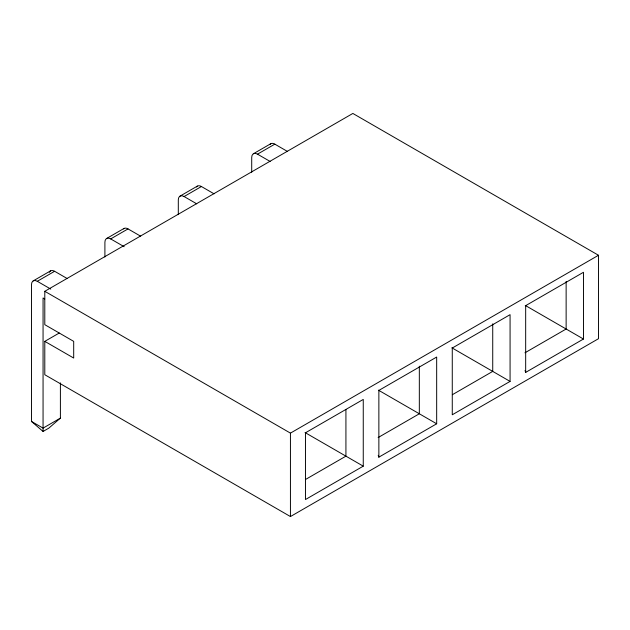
<?xml version="1.0" encoding="UTF-8"?>
<svg xmlns="http://www.w3.org/2000/svg" width="630" height="630" viewBox="0 0 630 630"><rect width="100%" height="100%" fill="white"/><g stroke="black" fill="none" stroke-linecap="round" stroke-linejoin="round"><path stroke-width="0.94" d="M60.401 382.89L60.401 418.115L48.841 428.124L43.06 431.463L31.5 421.454L31.5 284.634A8.174 4.717 60 0 1 37.28 281.295L54.621 271.286L67.268 278.586M33.193 280.893L50.534 270.884M106.596 238.51L123.937 228.501M179.999 196.135L197.34 186.126M253.402 153.751L270.743 143.742M104.903 257.016L104.903 242.251A8.174 4.717 60 0 1 110.683 238.92L128.024 228.91L140.671 236.211M178.306 214.641L178.306 199.875A8.174 4.717 60 0 1 184.086 196.536L201.427 186.527L214.074 193.827M251.709 172.258L251.709 157.5A8.174 4.717 60 0 1 257.489 154.161L274.83 144.152L287.477 151.452M44.793 341.365L73.694 358.045L73.694 341.365L44.793 324.678L44.793 291.304L352.855 113.447L598.5 255.268L598.5 338.696L290.438 516.553L44.793 374.732L44.793 341.365L59.22 333.034M60.401 418.115L43.06 428.124L31.5 421.454M44.793 291.304L290.438 433.125L598.5 255.268M305.566 479.454L345.925 456.151L345.925 409.555M378.134 437.559L419.328 413.776L419.328 366.203M452.379 394.695L492.731 371.393L492.731 323.828M524.94 352.8L566.134 329.017L566.134 281.445M363.258 466.161L305.463 499.535L305.463 432.794L363.258 399.428L363.258 466.161L305.038 432.55M378.866 457.152L436.669 423.785L436.669 357.045L378.866 390.411L378.866 457.152L378.228 455.301M510.072 381.402L452.269 414.776L452.269 348.036L510.072 314.669L510.072 381.402L451.844 347.791M525.672 372.393L583.474 339.027L583.474 272.286L525.672 305.652L525.672 372.393L525.034 370.542M525.247 305.408L583.474 339.027M257.489 154.161L270.136 161.461M184.086 196.536L196.733 203.836M378.441 390.167L436.669 423.785M110.683 238.92L124.173 246.708M37.28 281.295L50.77 289.083M44.746 298.959L43.06 297.982L43.06 431.463M290.438 433.125L290.438 516.553M196.418 186.976A8.174 4.717 60 0 1 201.427 186.527M123.441 228.871A8.174 4.717 60 0 1 128.024 228.91M49.282 272.325A8.174 4.717 60 0 1 54.621 271.286M269.821 144.593A8.174 4.717 60 0 1 274.83 144.152"/></g></svg>
